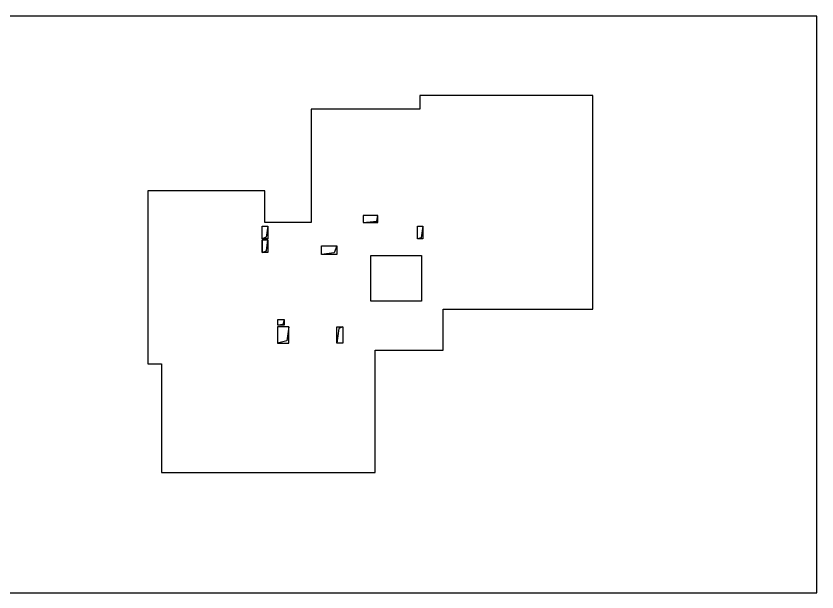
# Model space of a CAD drawing. Extents: x -292644 to 830497, y -12918 to 491457.
# Drawn here: x 178991 to 261407, y 224791 to 284100 of the extents above; entities that cross this region are included whole.
import ezdxf

# ---------------------------------------------------------------- set-up
doc = ezdxf.new("R2010")
doc.units = 0
doc.header["$LTSCALE"] = 1000
doc.header["$MEASUREMENT"] = 0
doc.linetypes.add('X-104 8#10#平面_t3$0$109-34 轴网$0$L1$0$$AUDIT_BAD_LTYPE1', pattern=[0])
doc.layers.get('0').update_dxf_attribs({"linetype": 'CONTINUOUS'})
doc.layers.add('X-104 8#10#平面_t3$0$04-不打印_辅助线', color=165, linetype='CONTINUOUS', plot=False)
doc.layers.add('X-104 8#10#平面_t3$0$A-TECH_结构', color=21, linetype='CONTINUOUS')

# ---------------------------------------------------------------- blocks, each defined once
blk = doc.blocks.new('X-104 8#10#平面_t3$0$fdsgdfh')
at = {"layer": 'X-104 8#10#平面_t3$0$A-TECH_结构', "linetype": 'X-104 8#10#平面_t3$0$109-34 轴网$0$L1$0$$AUDIT_BAD_LTYPE1'}
for points in [[(18850, 25250), (20254, 25389), (20350, 25950)], [(8450, 23450), (8450, 22150), (8921, 22309), (9050, 23450), (8450, 23450)], [(16150, 22850), (15854, 22126), (14550, 21950)], [(16750, 14500), (16349, 14335), (16150, 12800)]]:
    blk.add_lwpolyline(points, dxfattribs=at)
for points in [[(20350, 25950), (18850, 25950), (18850, 25250), (20350, 25250)], [(8450, 24850), (9050, 24850), (9050, 23550), (8450, 23550)], [(8450, 23450), (9050, 23450), (9050, 22150), (8450, 22150)], [(14550, 22850), (16150, 22850), (16150, 21950), (14550, 21950)], [(10750, 15200), (10050, 15200), (10050, 14700), (10750, 14700)], [(11200, 14500), (10050, 14500), (10050, 12800), (11200, 12800)], [(16150, 14500), (16750, 14500), (16750, 12800), (16150, 12800)]]:
    blk.add_lwpolyline(points, close=True, dxfattribs=at)
at = {"layer": 'X-104 8#10#平面_t3$0$A-TECH_结构'}
for points in [[(8450, 23550), (8450, 24850), (9050, 24850), (8862, 23719)], [(24450, 23550), (24450, 24850), (25000, 24850), (24819, 23660)], [(24450, 24850), (25000, 24850), (25000, 23550), (24450, 23550)]]:
    blk.add_lwpolyline(points, close=True, dxfattribs=at)
for points in [[(10050, 14700), (10619, 14783), (10750, 15200)], [(11200, 14500), (11005, 13062), (10050, 12800)]]:
    blk.add_lwpolyline(points, dxfattribs=at)
blk = doc.blocks.new('X-104 8#10#平面_t3$0$fdhggh')
at = {"layer": 'X-104 8#10#平面_t3$0$A-TECH_结构', "linetype": 'X-104 8#10#平面_t3$0$109-34 轴网$0$L1$0$$AUDIT_BAD_LTYPE1'}
for points in [[(27100, 253900), (42500, 253900), (42500, 275900), (24700, 275900), (24700, 274500), (13500, 274500), (13500, 267800), (13500, 267800), (13500, 262850), (8750, 262850), (8750, 265900), (8750, 265900), (8750, 266100), (-3300, 266100), (-3300, 248300), (-1900, 248300), (-1900, 237100), (20100, 237100), (20100, 249700), (27100, 249700)], [(19650, 259450), (24850, 259450), (24850, 254750), (19650, 254750)]]:
    blk.add_lwpolyline(points, close=True, dxfattribs=at)
blk = doc.blocks.new('X-104 8#10#平面_t3')
at = {"layer": 'X-104 8#10#平面_t3$0$04-不打印_辅助线'}
blk.add_lwpolyline([(177307, 224700), (261407, 224700), (261407, 284100), (177307, 284100)], close=True, dxfattribs=at)
at = {"linetype": 'X-104 8#10#平面_t3$0$109-34 轴网$0$L1$0$$AUDIT_BAD_LTYPE1'}
for name, p in [('X-104 8#10#平面_t3$0$fdhggh', (195857, 0)), ('X-104 8#10#平面_t3$0$fdsgdfh', (195857, 237600))]:
    blk.add_blockref(name, p, dxfattribs=at)

msp = doc.modelspace()

# ---------------------------------------------------------------- block references
msp.add_blockref('X-104 8#10#平面_t3', (0, 0))

doc.saveas('drawing.dxf')
